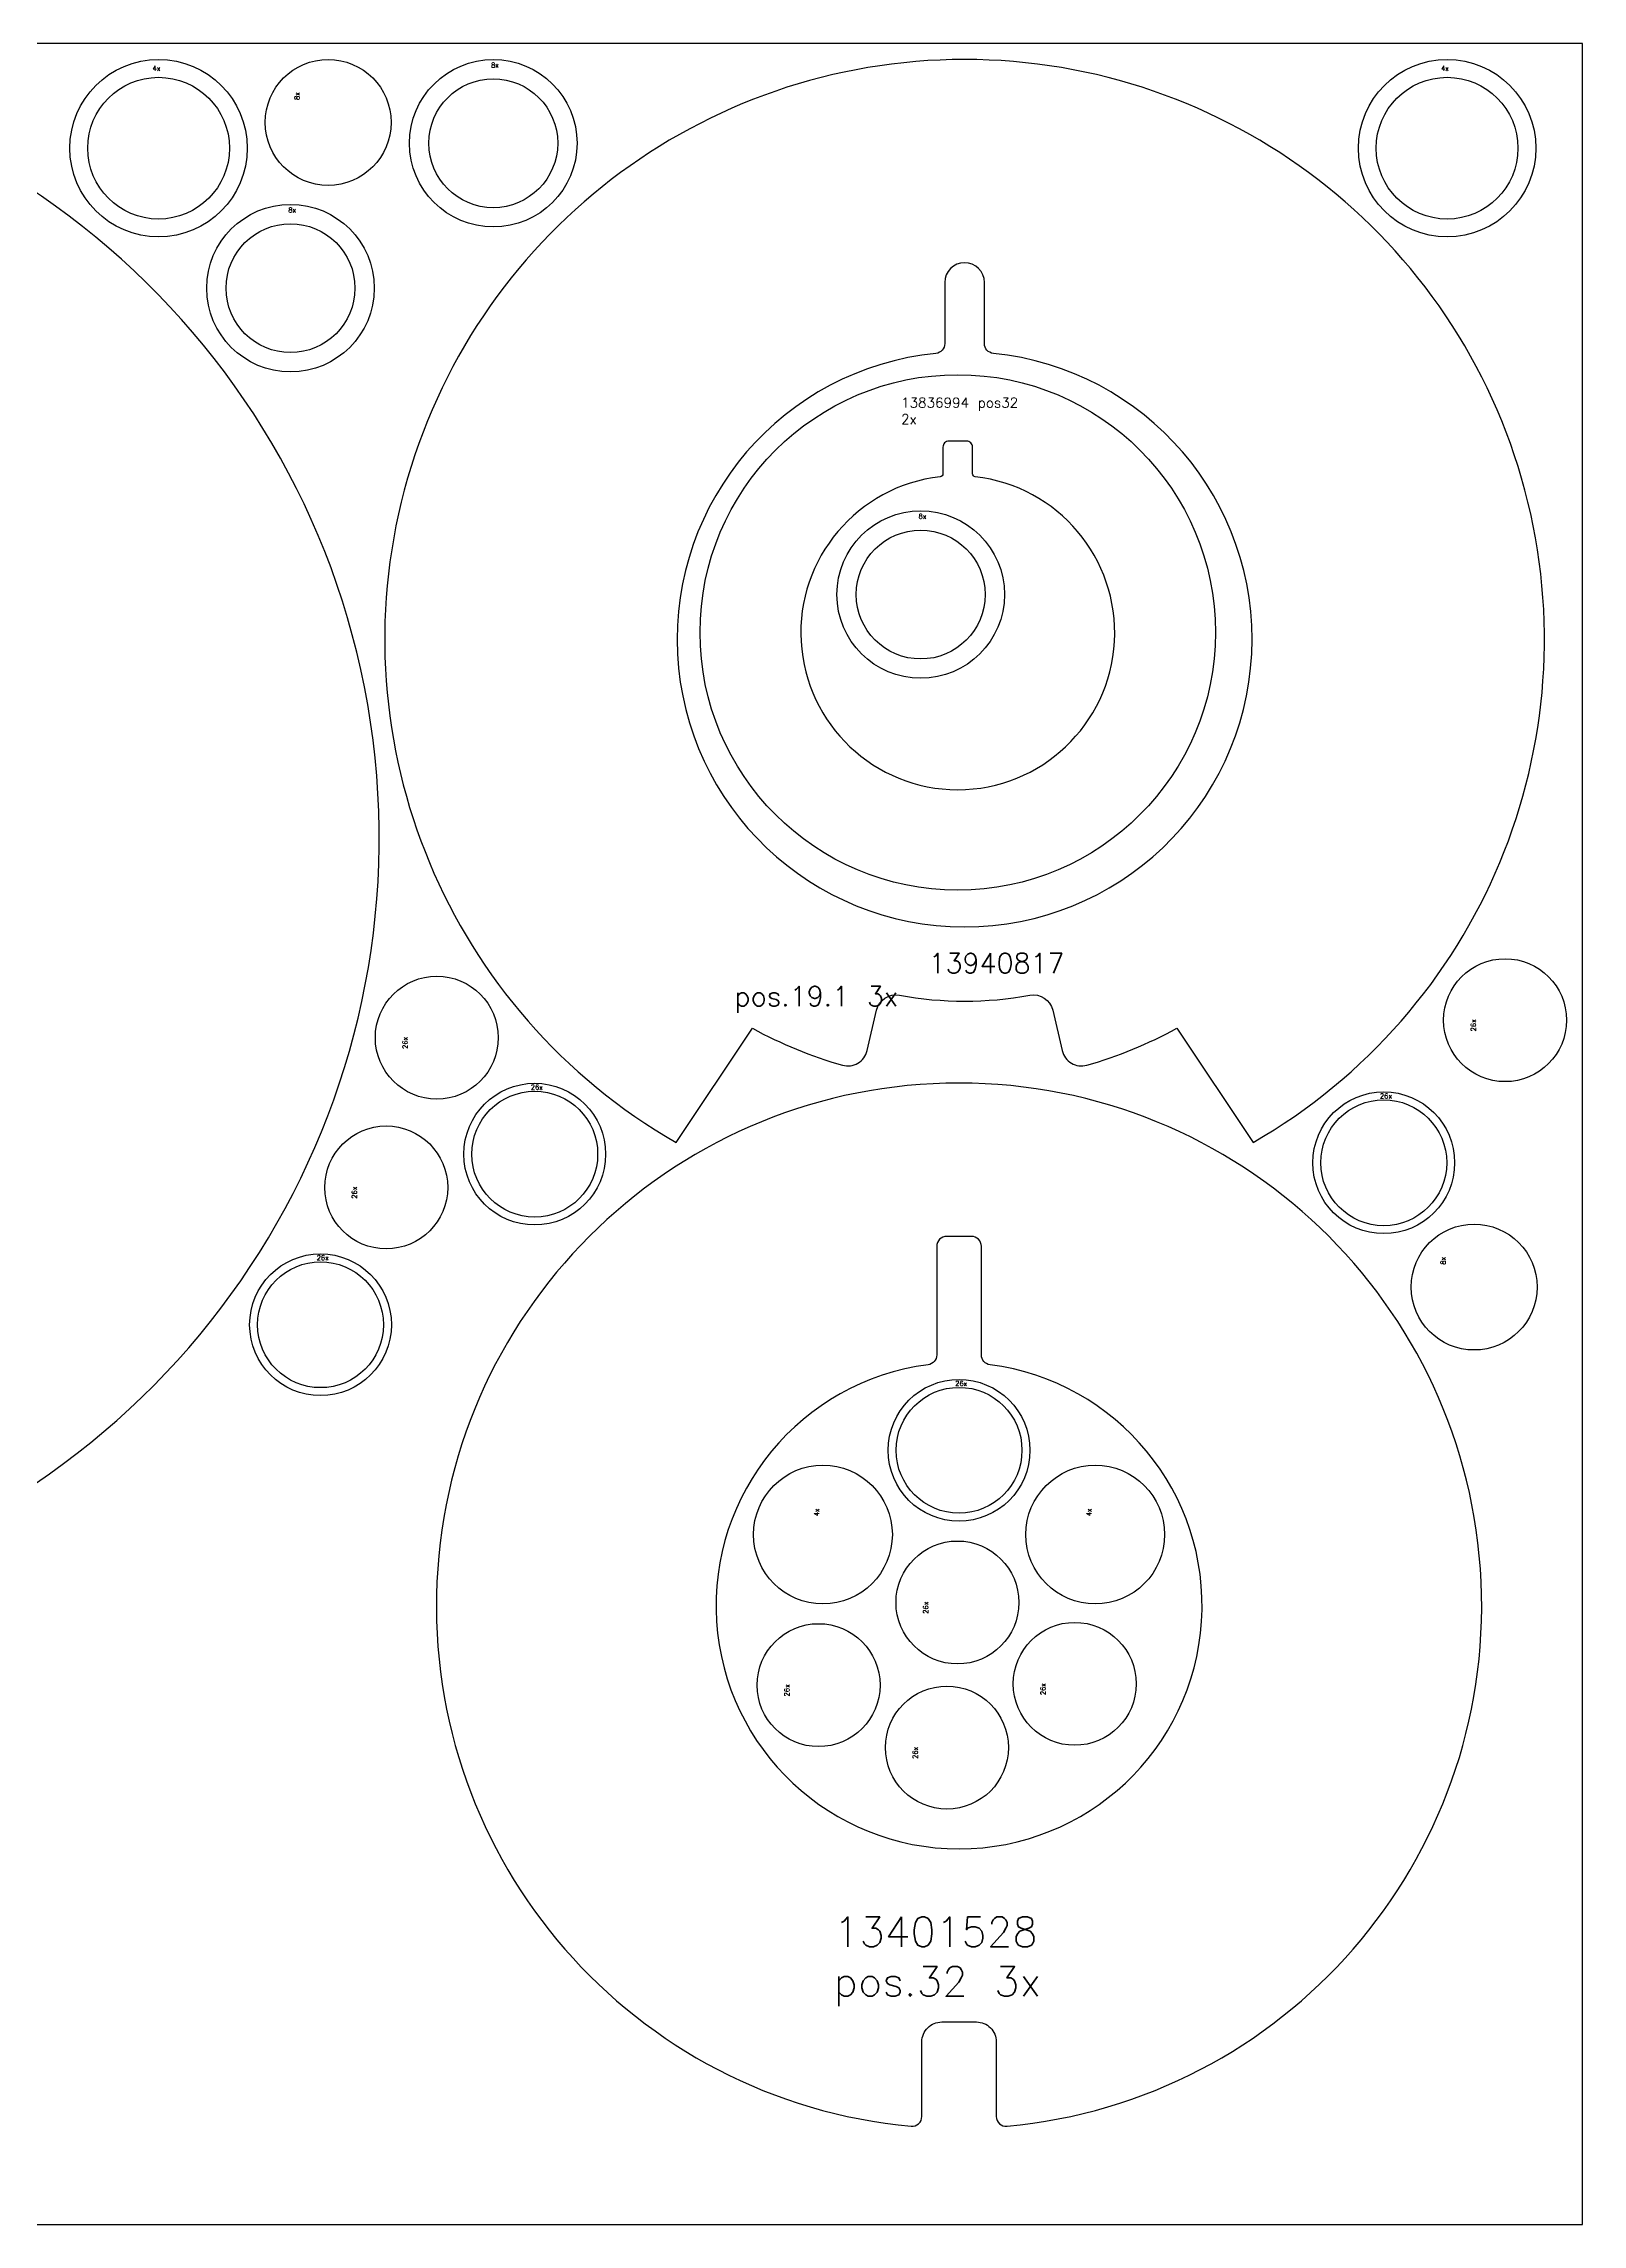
# Model space of a CAD drawing. Header units: millimetres. Extents: x 0 to 4290, y -105 to 2331.
# Drawn here: x 1248 to 2800, y 0 to 2200 of the extents above; entities that cross this region are included whole.
import ezdxf

# ---------------------------------------------------------------- set-up
doc = ezdxf.new("R2010")
doc.units = ezdxf.units.MM
for name, color, linetype in [('--NestedParts--', 7, 'Continuous'), ('sheet', 24, 'Continuous'), ('Texto', 7, 'Continuous')]:
    doc.layers.add(name, color=color, linetype=linetype)
doc.styles.get("Standard").update_dxf_attribs({"font": 'txt.shx'})

msp = doc.modelspace()

# ---------------------------------------------------------------- linework, layer by layer
at = {"layer": '--NestedParts--', "color": 7}
for points in [[(1027.6, 650.4, 0.415752), (1031.4, 648.4, 6.664644), (570.6, 648.4, 0.415752), (574.4, 650.4), (631.3, 839.5, -0.402297), (661.5, 856.5, 0.12655), (940.5, 856.5, -0.402297), (970.7, 839.5)], [(2275.1, 1184.1, 0.42954), (2300.1, 1169.4, 0.05496), (2390.7, 1206.6), (2467.7, 1091.5, 3.754254), (1885.7, 1091.5), (1962.7, 1206.6, 0.05496), (2053.4, 1169.4, 0.42954), (2078.4, 1184.1), (2087.8, 1224.8, -0.40074), (2110.9, 1240, 0.090923), (2242.5, 1240, -0.40074), (2265.6, 1224.8)], [(2205.7, 1887.5, -0.38517), (2196.7, 1897.5), (2196.7, 1959, 0.999998), (2156.7, 1959), (2156.7, 1897.5, -0.38517), (2147.7, 1887.5, 19.949874)], [(2187.5, 1763, -0.381767), (2184.8, 1766), (2184.8, 1793, 0.414214), (2178.8, 1799), (2160.8, 1799, 0.414214), (2154.8, 1793), (2154.8, 1766, -0.381767), (2152.1, 1763, 17.832812)], [(2219.5, 99, 21.743483), (2122.7, 99, 0.441399), (2133.6, 108.9), (2133.6, 184.2, -0.414214), (2153.6, 204.2), (2188.6, 204.2, -0.414214), (2208.6, 184.2), (2208.6, 108.9, 0.441399)], [(2202.4, 867.2, -0.377259), (2193.6, 877.2), (2193.6, 986.7, 0.414214), (2183.6, 996.7), (2158.6, 996.7, 0.414214), (2148.6, 986.7), (2148.6, 877.2, -0.377259), (2139.9, 867.2, 15.628321)]]:
    msp.add_lwpolyline(points, format="xyb", close=True, dxfattribs=at)
for centre, radius in [((1363.5, 2094.5), 89.5), ((1534.6, 2120.5), 63.5), ((1701.2, 2099.5), 84.5), ((2663.5, 2094.5), 89.5), ((1363.5, 2094.5), 71.5), ((1701.2, 2099.5), 65), ((2663.5, 2094.5), 71.5), ((1496.6, 1953.3), 84.5), ((1496.6, 1953.3), 65), ((2169.8, 1606), 260), ((2132.4, 1644.2), 84.5), ((2132.4, 1644.2), 65), ((2722, 1214.8), 62), ((1644.2, 1197.2), 62), ((1743, 1079.7), 71.5), ((1743, 1079.7), 63.5), ((2599.6, 1071), 71.5), ((2599.6, 1071), 63.5), ((1593.2, 1046.1), 62), ((2690.8, 945.6), 63.5), ((1526.9, 907.6), 71.5), ((1526.9, 907.6), 63.5), ((2171.1, 780.9), 71.5), ((2171.1, 780.9), 63.5), ((2033.8, 695.9), 70), ((2308.5, 695.9), 70), ((2169.5, 627.4), 62), ((2029.4, 544), 62), ((2287.8, 545.3), 62), ((2158.9, 481), 62)]:
    msp.add_circle(centre, radius, dxfattribs=at)
at = {"layer": 'sheet', "color": 7}
msp.add_lwpolyline([(0, 0), (2800, 0), (2800, 2200), (0, 2200)], close=True, dxfattribs=at)

# ---------------------------------------------------------------- texts
at = {"layer": 'Texto', "color": 3, "attachment_point": 1}
for s, insert, char_height, width in [('8x', (1699, 2180.8), 5, 8.892), ('4x', (1357.4, 2177.6), 5, 5.887), ('4x', (2657.4, 2177.6), 5, 5.887), ('8x', (1494.4, 2034.6), 5, 8.892), ('13836994 pos32 2x', (2112.6, 1842.8), 10, 134.694), ('8x', (2130.2, 1725.6), 5, 8.892), ('{\\W5.49091;  }13940817 pos.19.1 3x', (1944.6, 1282.4), 20, 443.783), ('26x', (1739, 1149.7), 5, 5.887), ('26x', (2595.7, 1140.9), 5, 5.887), ('26x', (1523, 977.6), 5, 5.887), ('26x', (2167.2, 850.8), 5, 5.887), ('13401528 pos.32 3x', (2044.8, 310.1), 30, 323.315)]:
    msp.add_mtext(s, dxfattribs=dict(at, insert=insert, char_height=char_height, width=width))
at = {"layer": 'Texto', "color": 3, "char_height": 5, "attachment_point": 1, "rotation": 90}
for s, insert, width in [('8x', (1500.7, 2143.1), 8.892), ('26x', (2687.5, 1203.5), 5.887), ('26x', (1609.7, 1185.8), 5.887), ('26x', (1558.6, 1034.7), 5.887), ('8x', (2657, 968.2), 8.892), ('4x', (2025.1, 714.4), 5.887), ('4x', (2299.8, 714.4), 5.887), ('26x', (2135, 616), 5.887), ('26x', (1994.9, 532.6), 5.887), ('26x', (2253.3, 533.9), 5.887), ('26x', (2124.4, 469.6), 5.887)]:
    msp.add_mtext(s, dxfattribs=dict(at, insert=insert, width=width))

doc.saveas('drawing.dxf')
